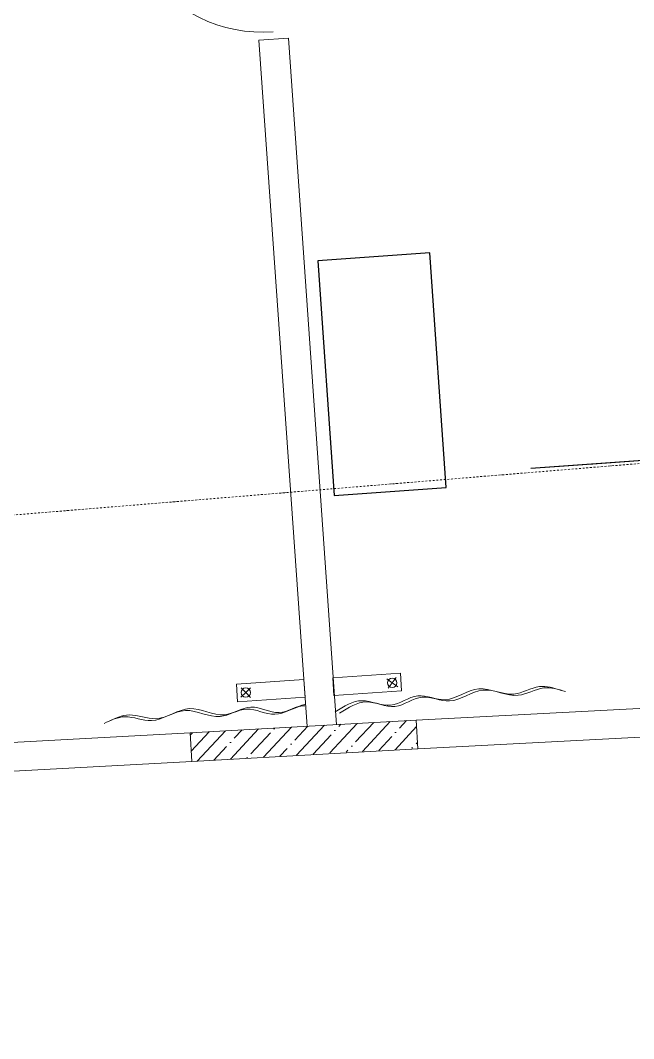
# Model space of a CAD drawing. Header units: millimetres. Extents: x -798 to 124478, y -405 to 121556.
# Drawn here: x 106951 to 111215, y 13690 to 20770 of the extents above; entities that cross this region are included whole.
import ezdxf

# ---------------------------------------------------------------- set-up
doc = ezdxf.new("R2010")
doc.units = ezdxf.units.MM
doc.linetypes.add('CENTER', pattern=[2, 1.25, -0.25, 0.25, -0.25])
doc.linetypes.add('Strichpunkt', pattern=[25.4, 12.7, -6.35, 0, -6.35])
for name, color, linetype in [('1', 7, 'Continuous'), ('A-DIM', 4, 'Continuous'), ('A-DIM @ 0.1', 4, 'Continuous'), ('A-DIM @ 0.15', 4, 'Continuous'), ('A-DIM @ 0.2', 4, 'Continuous'), ('A-DIM @ 100', 4, 'Continuous'), ('A-DIM @ 200', 4, 'Continuous'), ('A-DIM @ 50', 4, 'Continuous'), ('A-ЭСКИЗ', 250, 'Continuous')]:
    doc.layers.add(name, color=color, linetype=linetype)
for name, color, linetype, lineweight in [('A-AXES', 40, 'CENTER', 5), ('A-DOOR', 4, 'Continuous', 18), ('A-Hatch', 253, 'Continuous', 9), ('A-WALL-BRC', 30, 'Continuous', 13), ('A-WALL-BRCK', 5, 'Continuous', 9), ('LWA', 9, 'Continuous', 0), ('S-WALL', 5, 'Continuous', 15)]:
    doc.layers.add(name, color=color, linetype=linetype, lineweight=lineweight)
doc.styles.add('Arch-Dim', font='romans.shx', dxfattribs={"width": 0.75})
doc.dimstyles.new('Масштабируемый', dxfattribs={"dimscale": 100, "dimtxt": 3, "dimasz": 2, "dimexe": 2, "dimexo": 2, "dimgap": 1, "dimtad": 1, "dimdec": 0, "dimzin": 3, "dimdsep": 46, "dimtxsty": 'Arch-Dim', "dimblk": 'ARCHTICK', "dimcen": 2.5, "dimdle": 2, "dimazin": 2, "dimtfac": 0.75, "dimtdec": 0, "dimtmove": 1, "dimatfit": 0, "dimfxl": 1, "dimtolj": 1, "dimtzin": 0, "dimarcsym": 0})

# ---------------------------------------------------------------- blocks, each defined once
blk = doc.blocks.new('штора2')
at = {"layer": 'LWA', "color": 9}
for q in [(27702.1, 22032.7), (27767.8, 22038.8), (27708.2, 21966.9), (27774, 21973.1)]:
    blk.add_line((27738, 22002.9), q, dxfattribs=at)
blk.add_lwpolyline([(27677, 21939.2), (28148.4, 21939.2), (28148.4, 22063.4), (27677, 22063.4)], close=True, dxfattribs=at)
blk.add_circle((27738, 22002.9), 32.4, dxfattribs=at)
for points, knots in [([(28141.4, 22122.6), (28136.3, 22122.5), (28066.7, 22124), (27929.6, 22212.2), (27740.5, 22074.7), (27531.2, 22205), (27311.7, 22039.8), (27090.5, 22195.7), (26899.4, 22085.9), (26789.9, 22128.8), (26740.5, 22148.1)], [187.014587, 187.014587, 187.014587, 187.014587, 202.944401, 403.924227, 603.513811, 795.094955, 1040.158283, 1286.67345, 1472.778245, 1625.519582, 1625.519582, 1625.519582, 1625.519582]), ([(28143.2, 22113.4), (28082.5, 22121.8), (27954.9, 22198.4), (27770, 22063.9), (27560.7, 22194.2), (27341.1, 22028.9), (27120, 22184.9), (26928.9, 22075.1), (26819.3, 22118), (26770, 22137.3)], [215.715231, 215.715231, 215.715231, 215.715231, 403.924227, 603.513811, 795.094955, 1040.158283, 1286.67345, 1472.778245, 1625.519582, 1625.519582, 1625.519582, 1625.519582])]:
    blk.add_open_spline(points, degree=3, knots=knots, dxfattribs=at)
blk = doc.blocks.new('штора1')
at = {"layer": 'LWA', "color": 9}
for q in [(24778.9, 22038.8), (24844.7, 22032.7), (24772.8, 21973.1), (24838.5, 21966.9)]:
    blk.add_line((24808.7, 22002.9), q, dxfattribs=at)
blk.add_lwpolyline([(24869.8, 21939.2), (24398.3, 21939.2), (24398.3, 22063.4), (24869.8, 22063.4)], close=True, dxfattribs=at)
blk.add_circle((24808.7, 22002.9), 32.4, dxfattribs=at)
for points in [[(24398.3, 22176.5), (24590.8, 22112.1), (24786.8, 22156.9), (24979.9, 22106.5), (25167.4, 22145.7), (25405.3, 22086.9), (25646.1, 22140.1), (25828, 22100.9), (25976.3, 22137.3)], [(24427.8, 22187.3), (24620.3, 22123), (24816.2, 22167.7), (25009.3, 22117.4), (25196.9, 22156.5), (25434.8, 22097.8), (25675.5, 22150.9), (25857.5, 22111.8), (26005.8, 22148.1)]]:
    blk.add_spline(points, degree=3, dxfattribs=at)
blk = doc.blocks.new('шторы')
at = {"xscale": -0.9999999999999998, "rotation": 180.0000000000041}
for name, p in [('штора2', (-15809.6, 13878.7)), ('штора1', (-11859.5, 13875.4))]:
    blk.add_blockref(name, p, dxfattribs=at)
blk = doc.blocks.new('DOOR101')
at = {"layer": 'A-DOOR', "ltscale": 4, "transparency": 33554687}
blk.add_lwpolyline([(0, 0), (-714.2, -714.2), (-749.9, -678.5), (-35.7, 35.7)], close=True, dxfattribs=at)
blk.add_arc((0, 0), 1010, 180, 240, dxfattribs=at)
blk = doc.blocks.new('_ArchTick')
at = {"color": 0, "linetype": 'ByBlock', "const_width": 0.15}
blk.add_lwpolyline([(-0.5, -0.5), (0.5, 0.5)], dxfattribs=at)
blk = doc.blocks.new('*D437')
at = {"layer": 'A-DIM', "color": 0, "lineweight": -2, "ltscale": 50, "transparency": 16777216}
for p, q in [((2274970.8, -2408490.4), (2275495.9, -2415977)), ((2274193, -2408945.9), (2275397.8, -2408861.4)), ((2270318, -2415939.1), (2275866.9, -2415550))]:
    blk.add_line(p, q, dxfattribs=at)
at = {"layer": 'Defpoints', "color": 0, "ltscale": 50, "transparency": 16777216}
for p in [(2273793.9, -2408973.9), (2275467.9, -2415578), (2269919, -2415967.1)]:
    blk.add_point(p, dxfattribs=at)
at = {"layer": 'A-DIM', "color": 0, "lineweight": -2, "ltscale": 50, "transparency": 16777216, "xscale": 400, "yscale": 400, "zscale": 400}
for p, rotation in [((2274998.8, -2408889.4), 94.01173778979934), ((2275467.9, -2415578), 274.0117377897993)]:
    blk.add_blockref('_ArchTick', p, dxfattribs=dict(at, rotation=rotation))
at = {"layer": 'A-DIM', "color": 0, "ltscale": 50, "transparency": 16777216, "insert": (2275732.1, -2412198.7), "char_height": 600, "attachment_point": 5, "rotation": 274.01174, "style": 'Arch-Dim'}
blk.add_mtext('\\A1;6705', dxfattribs=at)
blk = doc.blocks.new('*D438')
at = {"layer": 'A-DIM', "color": 0, "lineweight": -2, "ltscale": 50, "transparency": 16777216}
for p, q in [((2273794.2, -2408973.9), (2274999.1, -2408889.4)), ((2274998.8, -2408889.1), (2275467.9, -2415578.3)), ((2269919.3, -2415967.1), (2275468.2, -2415577.9))]:
    blk.add_line(p, q, dxfattribs=at)
at = {"layer": 'Defpoints', "color": 0, "ltscale": 50, "transparency": 16777216}
for p in [(2273793.9, -2408973.9), (2275467.9, -2415578), (2269919, -2415967.1)]:
    blk.add_point(p, dxfattribs=at)
at = {"layer": 'A-DIM', "color": 0, "lineweight": -2, "ltscale": 50, "transparency": 16777216, "xscale": 0.3, "yscale": 0.3, "zscale": 0.3}
for p, rotation in [((2274998.8, -2408889.4), 94.01173778979934), ((2275467.9, -2415578), 274.0117377897993)]:
    blk.add_blockref('_ArchTick', p, dxfattribs=dict(at, rotation=rotation))
at = {"layer": 'A-DIM', "color": 0, "ltscale": 50, "transparency": 16777216, "insert": (2275233.7, -2412233.7), "char_height": 0.45, "attachment_point": 5, "rotation": 274.01174, "style": 'Arch-Dim'}
blk.add_mtext('\\A1;6705', dxfattribs=at)
blk = doc.blocks.new('*D439')
at = {"layer": 'A-DIM', "color": 0, "lineweight": -2, "ltscale": 50, "transparency": 16777216}
for p, q in [((2274991.8, -2408789.6), (2275474.9, -2415677.7)), ((2273893.7, -2408966.9), (2275098.6, -2408882.4)), ((2270018.8, -2415960.1), (2275567.6, -2415571))]:
    blk.add_line(p, q, dxfattribs=at)
at = {"layer": 'Defpoints', "color": 0, "ltscale": 50, "transparency": 16777216}
for p in [(2273793.9, -2408973.9), (2275467.9, -2415578), (2269919, -2415967.1)]:
    blk.add_point(p, dxfattribs=at)
at = {"layer": 'A-DIM', "color": 0, "lineweight": -2, "ltscale": 50, "transparency": 16777216, "xscale": 100, "yscale": 100, "zscale": 100}
for p, rotation in [((2274998.8, -2408889.4), 94.01173778979934), ((2275467.9, -2415578), 274.0117377897993)]:
    blk.add_blockref('_ArchTick', p, dxfattribs=dict(at, rotation=rotation))
at = {"layer": 'A-DIM', "color": 0, "ltscale": 50, "transparency": 16777216, "insert": (2275358, -2412224.9), "char_height": 150, "attachment_point": 5, "rotation": 274.01174, "style": 'Arch-Dim'}
blk.add_mtext('\\A1;6705', dxfattribs=at)
blk = doc.blocks.new('*D441')
at = {"layer": 'A-DIM', "color": 0, "lineweight": -2, "ltscale": 50, "transparency": 16777216}
for p, q in [((2274984.8, -2408689.9), (2275481.9, -2415777.5)), ((2273993.5, -2408959.9), (2275198.3, -2408875.4)), ((2270118.5, -2415953.1), (2275667.4, -2415564))]:
    blk.add_line(p, q, dxfattribs=at)
at = {"layer": 'Defpoints', "color": 0, "ltscale": 50, "transparency": 16777216}
for p in [(2273793.9, -2408973.9), (2275467.9, -2415578), (2269919, -2415967.1)]:
    blk.add_point(p, dxfattribs=at)
at = {"layer": 'A-DIM', "color": 0, "lineweight": -2, "ltscale": 50, "transparency": 16777216, "xscale": 200, "yscale": 200, "zscale": 200}
for p, rotation in [((2274998.8, -2408889.4), 94.01173778979934), ((2275467.9, -2415578), 274.0117377897993)]:
    blk.add_blockref('_ArchTick', p, dxfattribs=dict(at, rotation=rotation))
at = {"layer": 'A-DIM', "color": 0, "ltscale": 50, "transparency": 16777216, "insert": (2275482.7, -2412216.2), "char_height": 300, "attachment_point": 5, "rotation": 274.01174, "style": 'Arch-Dim'}
blk.add_mtext('\\A1;6705', dxfattribs=at)
blk = doc.blocks.new('*D442')
at = {"layer": 'A-DIM', "color": 0, "lineweight": -2, "ltscale": 50, "transparency": 16777216}
for p, q in [((2273794.3, -2408973.9), (2274999.2, -2408889.4)), ((2274998.8, -2408889), (2275467.9, -2415578.4)), ((2269919.4, -2415967.1), (2275468.3, -2415577.9))]:
    blk.add_line(p, q, dxfattribs=at)
at = {"layer": 'Defpoints', "color": 0, "ltscale": 50, "transparency": 16777216}
for p in [(2273793.9, -2408973.9), (2275467.9, -2415578), (2269919, -2415967.1)]:
    blk.add_point(p, dxfattribs=at)
at = {"layer": 'A-DIM', "color": 0, "lineweight": -2, "ltscale": 50, "transparency": 16777216, "xscale": 0.4, "yscale": 0.4, "zscale": 0.4}
for p, rotation in [((2274998.8, -2408889.4), 94.01173778979934), ((2275467.9, -2415578), 274.0117377897993)]:
    blk.add_blockref('_ArchTick', p, dxfattribs=dict(at, rotation=rotation))
at = {"layer": 'A-DIM', "color": 0, "ltscale": 50, "transparency": 16777216, "insert": (2275233.8, -2412233.6), "char_height": 0.6, "attachment_point": 5, "rotation": 274.01174, "style": 'Arch-Dim'}
blk.add_mtext('\\A1;6705', dxfattribs=at)
blk = doc.blocks.new('*D443')
at = {"layer": 'A-DIM', "color": 0, "lineweight": -2, "ltscale": 50, "transparency": 16777216}
for p, q in [((2273794.1, -2408973.9), (2274999, -2408889.4)), ((2274998.8, -2408889.2), (2275467.9, -2415578.2)), ((2269919.2, -2415967.1), (2275468.1, -2415578))]:
    blk.add_line(p, q, dxfattribs=at)
at = {"layer": 'Defpoints', "color": 0, "ltscale": 50, "transparency": 16777216}
for p in [(2273793.9, -2408973.9), (2275467.9, -2415578), (2269919, -2415967.1)]:
    blk.add_point(p, dxfattribs=at)
at = {"layer": 'A-DIM', "color": 0, "lineweight": -2, "ltscale": 50, "transparency": 16777216, "xscale": 0.2, "yscale": 0.2, "zscale": 0.2}
for p, rotation in [((2274998.8, -2408889.4), 94.01173778979934), ((2275467.9, -2415578), 274.0117377897993)]:
    blk.add_blockref('_ArchTick', p, dxfattribs=dict(at, rotation=rotation))
at = {"layer": 'A-DIM', "color": 0, "ltscale": 50, "transparency": 16777216, "insert": (2275233.6, -2412233.7), "char_height": 0.3, "attachment_point": 5, "rotation": 274.01174, "style": 'Arch-Dim'}
blk.add_mtext('\\A1;6705', dxfattribs=at)
blk = doc.blocks.new('*U854')
at = {"layer": 'A-DIM @ 0.1', "ltscale": 50, "transparency": 33554687}
dim = blk.add_linear_dim(base=(2275467.9, -2415578), p1=(2273793.9, -2408973.9), p2=(2269919, -2415967.1), angle=94.01174, dimstyle='Масштабируемый', override={"dimscale": 0.1, "dimtix": 0, "dimtofl": 1, "dimtmove": 1, "dimatfit": 0}, dxfattribs=at)
dim.commit()
dim.dimension.update_dxf_attribs({"geometry": '*D443', "text_midpoint": (2275233.6, -2412233.7)})
at = {"layer": 'A-DIM @ 0.15', "ltscale": 50, "transparency": 33554687}
dim = blk.add_linear_dim(base=(2275467.9, -2415578), p1=(2273793.9, -2408973.9), p2=(2269919, -2415967.1), angle=94.01174, dimstyle='Масштабируемый', override={"dimscale": 0.15, "dimtix": 0, "dimtofl": 1, "dimtmove": 1, "dimatfit": 0}, dxfattribs=at)
dim.commit()
dim.dimension.update_dxf_attribs({"geometry": '*D438', "text_midpoint": (2275233.7, -2412233.7)})
at = {"layer": 'A-DIM @ 0.2', "ltscale": 50, "transparency": 33554687}
dim = blk.add_linear_dim(base=(2275467.9, -2415578), p1=(2273793.9, -2408973.9), p2=(2269919, -2415967.1), angle=94.01174, dimstyle='Масштабируемый', override={"dimscale": 0.2, "dimtix": 0, "dimtofl": 1, "dimtmove": 1, "dimatfit": 0}, dxfattribs=at)
dim.commit()
dim.dimension.update_dxf_attribs({"geometry": '*D442', "text_midpoint": (2275233.8, -2412233.6)})
at = {"layer": 'A-DIM @ 100', "ltscale": 50, "transparency": 33554687}
dim = blk.add_linear_dim(base=(2275467.9, -2415578), p1=(2273793.9, -2408973.9), p2=(2269919, -2415967.1), angle=94.01174, dimstyle='Масштабируемый', override={"dimscale": 100, "dimtix": 0, "dimtofl": 1, "dimtmove": 1, "dimatfit": 0}, dxfattribs=at)
dim.commit()
dim.dimension.update_dxf_attribs({"geometry": '*D441', "text_midpoint": (2275482.7, -2412216.2)})
at = {"layer": 'A-DIM @ 200', "ltscale": 50, "transparency": 33554687}
dim = blk.add_linear_dim(base=(2275467.9, -2415578), p1=(2273793.9, -2408973.9), p2=(2269919, -2415967.1), angle=94.01174, dimstyle='Масштабируемый', override={"dimscale": 200, "dimtix": 0, "dimtofl": 1, "dimtmove": 1, "dimatfit": 0}, dxfattribs=at)
dim.commit()
dim.dimension.update_dxf_attribs({"geometry": '*D437', "text_midpoint": (2275732.1, -2412198.7)})
at = {"layer": 'A-DIM @ 50', "ltscale": 50, "transparency": 33554687}
dim = blk.add_linear_dim(base=(2275467.9, -2415578), p1=(2273793.9, -2408973.9), p2=(2269919, -2415967.1), angle=94.01174, dimstyle='Масштабируемый', override={"dimscale": 50, "dimtix": 0, "dimtofl": 1, "dimtmove": 1, "dimatfit": 0}, dxfattribs=at)
dim.commit()
dim.dimension.update_dxf_attribs({"geometry": '*D439', "text_midpoint": (2275358, -2412224.9)})
blk = doc.blocks.new('оси 2')
at = {"layer": 'A-AXES', "linetype": 'Strichpunkt', "transparency": 33554687}
blk.add_line((2166716.7, -2424481.1), (2276875.3, -2415426), dxfattribs=at)
at = {"layer": 'A-DIM', "color": 5}
blk.add_blockref('*U854', (0, 0), dxfattribs=at)

msp = doc.modelspace()

# ---------------------------------------------------------------- hatches: boundary and pattern name
at = {"layer": 'A-Hatch'}
h = msp.add_hatch(dxfattribs=at)
h.set_pattern_fill('ANSI35', color=256, scale=25, angle=-177.93393, style=0)
h.set_pattern_definition([(227.066067, (-656.49, -656049.01), (116.227165, -108.13329), []), (227.066067, (-768.67, -656053.06), (116.227165, -108.13329), [198.4375, -39.6875, 0, -39.6875])])
h.paths.add_polyline_path([(109703.9, 15905.2), (109715.3, 15705.6), (109063.5, 15674.3), (108883.9, 15661.7), (108142.7, 15616.5), (108131.5, 15816.1)])

# ---------------------------------------------------------------- linework, layer by layer
at = {"layer": '1'}
msp.add_lwpolyline([(109798.5, 19153.6), (109018.6, 19098.9), (109133.1, 17466.9), (109912.9, 17521.6)], close=True, dxfattribs=at)
at = {"layer": 'A-WALL-BRCK', "ltscale": 5, "transparency": 33554687}
for p, q in [((108814.8, 20646.9), (108610.3, 20632.6)), ((108610.3, 20632.6), (108945, 15859.8)), ((108814.8, 20646.9), (109149.8, 15870.9))]:
    msp.add_line(p, q, dxfattribs=at)
at = {"layer": 'S-WALL', "linetype": 'Continuous', "lineweight": 15, "ltscale": 40}
for points in [[(105003, 15643.8), (105604.8, 15678.7), (108131.5, 15816.1), (109704.3, 15905.3), (112226.9, 16037.4), (113272.6, 16089.4)], [(80477.8, 13859.1), (83325.5, 14063.1), (84896.7, 14172.2), (87415.9, 14344.2), (89071.9, 14460.2), (91596.6, 14622.6), (93168.1, 14726.7), (95688.1, 14888.7), (97345, 14989.8), (99865.5, 15141.8), (101437.8, 15235.9), (103958.7, 15382.9), (105616, 15479), (108142.6, 15616.4), (109715.2, 15705.6), (112237.1, 15837.6), (113475.6, 15902.2)]]:
    msp.add_lwpolyline(points, dxfattribs=at)
at = {"layer": 'S-WALL', "ltscale": 200}
msp.add_lwpolyline([(108131.3, 15816.1), (109703.9, 15905.2), (109715.3, 15705.6), (108142.6, 15616.4), (108131.3, 15816.1)], dxfattribs=at)

# ---------------------------------------------------------------- block references
msp.add_blockref('оси 2', (-2159419.1, 2433624.2))
at = {"layer": 'A-WALL-BRC', "extrusion": (0, 0, -1), "zscale": -1, "rotation": 85.9882622102212}
msp.add_blockref('DOOR101', (-108638.4, 21697.2), dxfattribs=at)
at = {"layer": 'A-ЭСКИЗ', "rotation": 4.01173779109849}
msp.add_blockref('шторы', (96050.8, 23365.6), dxfattribs=at)

doc.saveas('drawing.dxf')
